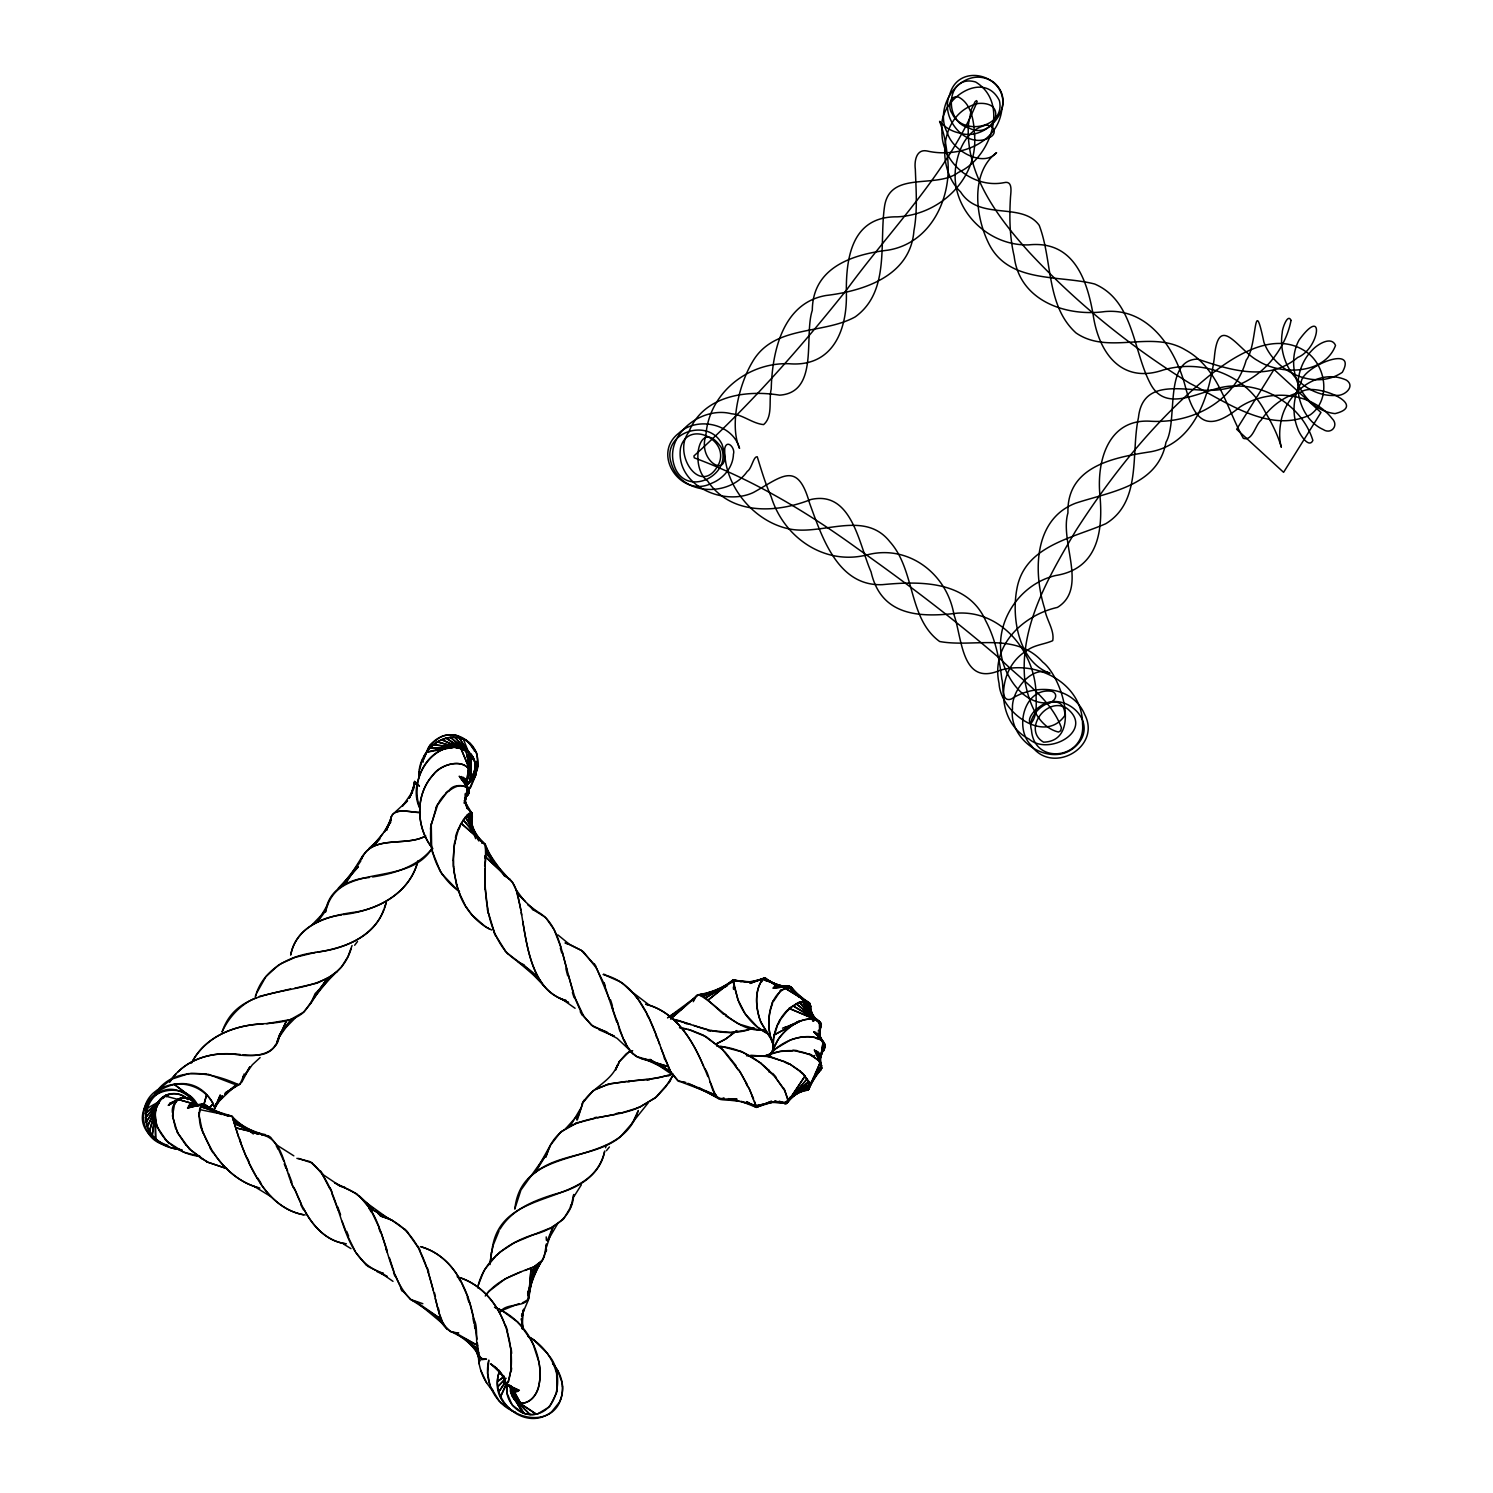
<?xml version="1.0" encoding="UTF-8"?>
<svg xmlns="http://www.w3.org/2000/svg" width="1493" height="1493" viewBox="0 0 1493 1493"><rect width="100%" height="100%" fill="white"/><g stroke="black" fill="none" stroke-linecap="round" stroke-linejoin="round"><path stroke-width="1.5" d="M259.894 1188.036C231.695 1180.982 211.334 1155.862 202.04 1129.324C198.588 1126.916 196.609 1094.444 207.34 1107.47M485.897 850.655L485.132 844.124L481.586 842.668L485.15 844.161L490.264 857.169M470.594 821.617L470.65 812.92L472.105 825.909M477.125 762.326L476.062 774.363L470.575 787.539M820.236 1062.624L820.348 1054.357L821.094 1069.567L819.452 1053.125M798.232 1002.568L789.162 1008.447L819.06 1020.988L821.337 1024.627L819.732 1029.909M562.562 1386.642C562.842 1438.617 485.468 1418.854 498.718 1373.541C490.562 1400.957 523.52 1429.995 548.771 1413.834M453.088 860.472L454.507 843.06L458.78 828.372M485.225 863.887L485.15 885.256M485.076 868.291C484.516 895.613 486.923 925.025 503.104 948.036C513.592 962.817 533.281 967.371 542.295 983.756C548.024 991.931 556.59 998.052 566.258 1000.627C532.852 990.736 527.869 950.444 522.699 921.33M430.768 829.417C428.864 853.138 439.465 878.127 459.545 891.433M471.135 825.872C477.629 793.567 454.917 830.5 455.533 838.264M506.594 1384.981L506.743 1391.812A69.406 43.932 -9.4 0 0 506.929 1392.988C509.02 1406.387 522.718 1417.249 536.323 1414.188A65.468 38.687 79.4 0 0 537.741 1413.871L548.845 1407.208A65.188 40.068 59.2 0 0 550.021 1406.033L556.516 1392.932A64.778 42.924 43.3 0 0 557.038 1391.009M802.767 1090.842L808.217 1089.666L821.523 1065.386L805.903 1090.73L821.617 1068.111L818.127 1051.912L821.635 1068.092L816.522 1073.019L821.15 1069.455A67.409 18.868 18.2 0 0 821.673 1068.13L818.91 1060.814L811.427 1055.42M466.88 784.982L469.81 781.362L471.079 754.432C440.342 728.715 404.024 779.346 420.224 808.963C410.743 785.467 422.78 752.901 449.132 747.564M485.188 864.783L485.673 855.508M511.203 1367.103C513.611 1330.282 494.929 1287.899 457.25 1276.814M485.337 861.834L485.505 858.512M485.636 856.31L485.393 844.702M546.401 1243.912L544.217 1256.938L531.732 1277.877M821.337 1024.646L820.198 1029.218M546.121 1248.95L546.382 1244.882M490.04 1264.59L491.328 1252.291M469.81 781.362L471.34 776.547L465.891 750.102L471.396 775.278L470.612 779.682L467.16 784.721C483.097 773.001 481.362 743.533 460.591 738.307M199.222 1113.573L201.387 1105.193L204.056 1104.111L206.799 1106.444M476.846 770.145L477.032 761.187M528.634 1298.798L531.079 1268.154L528.578 1297.361L533.953 1266.866L541.418 1261.473A67.614 33.033 36.9 0 0 542.463 1260.167L545.841 1251.097M506.799 1383.414L506.929 1392.988L511.987 1404.54A67.708 41.897 -44.7 0 0 512.79 1405.529L522.774 1412.919A66.271 39.471 -75.3 0 0 524.024 1413.367C556.609 1422.25 566.985 1375.184 548.566 1355.233A61.437 50.053 15.3 0 0 547.184 1352.957M419.346 771.47L419.122 777.48C416.454 753.144 443.869 727.035 467.234 741.33A67.708 39.882 -48.8 0 1 469.866 743.327L476.062 751.819A67.502 40.236 -26.3 0 1 477.275 754.879M419.346 786.027L414.606 781.474L413.374 789.461L414.681 781.474L419.421 786.064M453.853 847.333L453.312 866.22L456.41 884.845M819.601 1037.15L820.907 1023.172C806.332 1011.545 786.009 1027.389 777.592 1040.397C761.243 1074.848 775.427 1041.871 780.335 1036.534C788.435 1026.438 801.069 1017.591 814.618 1019.178M172.479 1112.752C170.258 1099.576 188.491 1091.346 194.706 1104.335M490.096 1262.966L492.541 1246.804L499.129 1230.643M390.513 822.662C389.449 805.492 410.407 812.491 420.354 812.491M477.835 765.76L477.163 754.954M556.945 1390.972L556.665 1374.251M469.287 791.607L466.021 797.057M466.637 783.079L468.541 768.204L466.301 784.553L469.884 770.052L466.115 783.993M423.098 762.158L423.266 760.907M508.721 1379.7L510.886 1370.201L511.11 1352.938M390.625 821.094C391.035 805.231 410.594 813.032 420.149 812.472M820.945 1056.839L823.166 1041.666L819.284 1038.979M435.956 808.441L431.272 824.92L431.645 847.408M785.169 1091.607L787.949 1100.584L786.195 1103.532L771.321 1101.834L787.464 1102.599L771.806 1102.469L755.962 1105.828L754.525 1101.405M818.463 1038.904L820.907 1023.172A67.987 18.457 -18.1 0 1 821.187 1024.665M419.533 769.959L422.22 760.012M573.667 1194.512C573.013 1216.851 552.634 1229.952 533.02 1234.804C507.807 1242.717 483.079 1260.521 477.685 1287.88M510.811 1370.761C509.897 1373.821 509.337 1384.851 504.559 1383.376L504.671 1379.495L504.989 1383.974L519.377 1390.468L504.653 1383.563L503.384 1376.359M470.5 819.284L471.825 812.789L470.892 815.122M260.099 1057.585L252.317 1064.789L243.527 1077.069L244.106 1073.952M573.592 1195.109L571.352 1205.038M515.029 1208.229L520.926 1190.052L546.625 1154.164L535.073 1172.584L550.208 1145.523C567.023 1113.983 608.304 1120.067 636.746 1108.403M488.808 1360.086C483.788 1379.681 493.735 1402.02 512.118 1410.792M470.874 819.545L472.143 813.088L466.861 807.34L472.068 813.722L464.248 800.621L467.234 808.627L465.536 801.293M514.824 1209.181C522.009 1139.682 619.278 1171.277 637.978 1111.277M522.382 1302.829L528.503 1299.582L533.953 1266.866C516.261 1273.585 496.609 1279.949 485.244 1296.017M528.242 1295.569L534.046 1266.829L542.463 1260.129M534.046 1266.829L528.223 1295.495C529.548 1308.633 506.239 1301.821 500.435 1311.806M423.471 759.676L428.36 747.526M606.121 1145.28L605.561 1147.762M488.734 1360.814L487.614 1373.299L489.947 1385.299M423.583 759.041L430.171 745.063L439.446 737.561M431.384 824.08L437.673 804.914L446.015 793.548M498.737 1374.306L499.502 1370.742M197.767 1105.66C155.235 1053.61 115.204 1141.772 179.981 1149.573M577.511 1119.47L582.569 1103.682L578.407 1115.532M243.826 1075.632L239.944 1084.217M325.642 912.018C327.751 889.865 349.269 878.817 369.294 877.529M732.167 982.674L733.007 979.875L741.274 981.554M325.941 910.693C337.567 861.069 406.861 888.092 431.664 849.032M156.112 1106.406L155.235 1109.728A67.577 37.605 30.5 0 0 154.6 1112.92M466.133 796.404L464.286 803.327L466.245 795.676L464.883 802.805L466.133 795.004L465.181 802.487L465.125 793.809M787.931 1100.976L786.512 1103.439L782.948 1102.674M203.571 1105.734L206.594 1094.892L203.459 1106.014M604.721 1151.028C591.825 1208.658 503.048 1185.031 492.541 1246.804M820.422 1057.1L824.341 1043.196L823.128 1041.647L820.59 1058.052L824.341 1043.196C816.335 1033.828 801.722 1036.217 791.383 1039.688M539.048 1384.608C538.189 1395.003 526.394 1408.664 515.645 1400.527A65.244 27.378 -60.1 0 1 514.861 1399.967L510.737 1391.98A68.697 33.051 -26.2 0 1 510.419 1391.028M809.915 1009.492L809.71 1003.221L784.534 987.825L809.99 1003.632L812.715 1021.193M279.826 1033.492C277.642 1057.436 251.029 1057.361 233.281 1054.058C209.039 1051.707 183.06 1061.094 169.437 1082.07M560.789 1398.904C565.138 1386.829 561.256 1373 552.765 1363.706M545.897 1156.795L549.163 1147.669M290.668 955.184C296.099 924.652 329.001 915.452 355.427 912.111C382.861 907.613 409.679 890.5 417.499 862.487M279.434 1034.966L277.269 1041.256M386.37 901.735C379.483 933.629 346.88 948.82 317.169 952.049M732.522 981.2L733.063 979.837L737.766 999.34L745.138 1013.766L757.679 1027.296L768.503 1034.07M352.068 945.517L347.925 956.677L341.412 967.109L315.172 993.554L310.936 1003.147L304.031 1011.918L290.407 1019.626L266.706 1023.638M476.062 774.363L468.055 791.29M290.911 954.195C295.745 930.195 319.147 917.56 341.654 914.948M529.698 1286.873L527.626 1293.311L538.842 1263.899L530.5 1282.45M531.079 1282.58L536.584 1265.429L528.186 1295.289M604.553 1151.794C599.981 1175.308 577.716 1188.447 556.161 1193.765M417.965 860.882C409.642 894.624 375.079 910.954 343.241 914.612M545.691 1157.299L550.208 1145.523L560.024 1132.888M546.214 1247.887L553.175 1226.537L547.259 1240.795M478.413 1284.782L483.116 1272.801A61.978 61.288 -72.8 0 1 484.964 1269.218L496.702 1254.904M615.508 1070.313L619.072 1061.859L625.996 1054.021A67.39 38.669 50.4 0 1 628.572 1052.248L631.8 1050.979M384.41 907.8L386.258 902.388M477.125 769.156L474.233 776.211L466.992 785.038M792.466 990.568L791.047 987.004C767.738 989.878 764.528 1026.717 773.299 1044.689M820.59 1057.044L824.994 1044.708L817.865 1033.081L825.088 1047.265L819.321 1034.462L820.665 1038.811M391.409 816.895L386.519 830.388L390.849 819.358L384.447 831.974L390.531 822.251L374.762 845.523M351.135 948.708C332.827 1009.473 242.407 970.45 222.121 1031.962M255.266 996.633L255.863 994.973M255.62 995.831C262.936 969.741 289.082 955.688 314.388 952.609M361.437 858.998C372.13 834.102 405.909 847.203 425.748 835.968M174.644 1103.682L172.516 1115.607L175.614 1128.503M361.175 859.744C371.122 834.12 405.387 847.11 425.244 836.155M615.9 1068.913L617.43 1065.069C611.178 1081.119 593.971 1086.904 584.547 1100.173M772.516 1003.707C767.122 1017.256 767.626 1033.063 774.046 1046.182M693.293 1001.691L695.719 996.671L698.799 994.637C719.943 1006.226 735.881 1031.682 763.632 1030.17M214.544 1109.075L220.292 1094.948L214.096 1109.374L222.028 1095.881L214.712 1106.817M820.273 1056.204L824.994 1044.708A67.913 19.353 -5 0 0 823.987 1043.252M801.181 1090.562L808.217 1089.666A66.588 16.703 39.1 0 0 809.038 1088.621L809.355 1083.004L803.066 1073.691A64.404 22.582 15.7 0 0 802.282 1073.094M777.89 1023.843L773.635 1037.747L773.113 1050.064M256.572 993.274L265.829 976.702L278.874 964.795M383.776 909.424C373.847 938.518 342.121 948.634 314.65 952.553M809.113 1088.677L820.198 1062.475L821.691 1066.319L816.41 1050.792L821.318 1064.714L814.357 1049.784L820.478 1062.923M638.332 1110.512L632.864 1122.045L648.354 1102.692M506.015 1384.198L500.734 1396.31L506.743 1383.712M570.606 1207.221L564.055 1218.288M795.489 1093.417L808.292 1089.61L820.198 1062.475M276.653 1042.637L286.469 1020.745L278.351 1038.437L291.303 1019.327L281.207 1031.906M820.553 1056.13L825.181 1046.332L820.18 1055.383M821.952 1051.819C830.78 1045.1 818.108 1036.31 813.666 1031.719L822.344 1040.901M530.799 1282.543L540.802 1262.145L533.859 1273.94M528.223 1300.272L521.58 1315.818L524.043 1309.081L521.878 1316.397L523.782 1309.473L522.083 1316.882L523.408 1309.79L521.934 1328.714L522.009 1318.226L522.998 1329.162M222.158 1031.738C229.082 1016.64 241.231 1003.744 256.777 997.455M573.947 1196.565L581.337 1184.826M824.024 1049.728L824.994 1044.727L815.514 1032.092M694.096 999.638L696.839 995.476M765.797 978.326A65.337 8.137 -67.3 0 0 765.125 978.064L764.155 977.971C753.834 988.59 755.85 1006.543 759.862 1019.57M773.617 1001.206L779.85 991.781M460.161 825.349L465.704 816.802M670.432 1079.85L672.578 1075.93M787.259 1010.257C776.827 1020.913 771.806 1036.347 773.206 1051.128M761.411 980.752C754.357 993.703 755.794 1009.94 761.281 1023.172C780.858 1053.293 771.862 1041.927 760.366 1020.932M672.783 1075.632L665.747 1086.829L657.181 1096.142A69.257 64.423 59.9 0 1 655.95 1097.262A69.443 64.703 53.1 0 1 654.494 1098.419M327.62 904.758L317.561 921.816L326.015 910.338L312.522 924.354M547.52 1240.944L557.542 1223.905M570.27 1126.021L580.31 1109M191.496 1063.091C205.549 1035.172 237.574 1024.123 267.042 1023.601C279.34 1022.388 292.74 1021.193 302.687 1013.094C314.892 999.601 320.939 981.461 337.418 971.458M192.28 1061.747C205.903 1036.011 235.259 1024.851 262.973 1023.974M424.124 755.999C429.872 745.268 441.2 737.15 453.648 737.281M243.527 1077.069L249.891 1066.786L241.829 1082.052L238.693 1084.739L233.375 1083.899L208.236 1074.232M362.948 855.377L345.107 883.968L360.802 861.013L341.505 885.946L358.339 866.78M779.365 1020.932L789.144 1008.466L800.024 1001.915M438.009 804.279C441.424 794.705 462.233 776.509 469.306 791.141M500.024 1229.131C511.819 1209.33 534.382 1200.353 555.415 1194.008M157.418 1103.383L159.135 1100.714A67.764 34.918 50.2 0 1 161.001 1098.531C168.336 1091.29 180.97 1092.409 187.894 1099.632C176.342 1086.475 153.163 1096.72 154.824 1114.114C155.384 1136.845 177.256 1153.641 198.532 1156.198M507.937 1381.492L505.082 1384.011M275.794 1044.279C269.748 1056.577 254.594 1055.962 243.042 1054.73M583.483 1101.965L592.796 1091.159M505.194 1382.089L499.054 1391.439L505.325 1382.518M310.936 1003.147L326.93 978.979L313.231 998.593L331.502 976.235L317.113 983.14L294.774 988.235M787.688 1102.151L805.1 1075.893L786.96 1103.178L807.246 1078.767L785.822 1103.588L808.777 1081.492L784.329 1103.346L809.654 1084.03L789.741 1097.504M159.434 1102.319L146.034 1122.325L160.367 1099.259L147.452 1126.748C153.07 1140.465 167.571 1148.938 182.034 1149.741M382.656 833.878L371.813 846.699L379.819 838.786L369.219 848.173M619.072 1061.859L628.516 1052.453M632.08 1123.352L620.397 1136.845M155.235 1093.324C175.036 1064.434 212.267 1072.646 238.693 1084.739A62.277 15.807 65.6 0 0 239.869 1084.067M668.453 1083.022L655.931 1097.224L640.03 1107.041M429.051 746.519C434.556 738.886 443.925 733.847 453.461 734.892A67.036 40.143 -80.1 0 1 456.783 735.526L466.637 740.453A66.737 40.796 -59.5 0 1 469.119 743.029L473.692 749.374M214.843 1106.854L222.942 1096.067L215.832 1104.241M354.643 945.274L357.518 941.504M208.74 1109.056L213.051 1103.588C183.508 1049.56 102.065 1119.414 166.6 1145.094M606.401 1150.711L609.405 1146.979M171.62 1079.028L175.819 1074.12M812.92 1078.599L821.617 1068.111M469.884 778.954C475.241 773.262 476.939 764.192 473.02 757.268C463.427 740.677 440.528 748.907 426.457 752.229L454.786 747.116L429.685 748.198L452.192 747.694M470.052 778.749C476.174 772.254 477.069 761.318 471.079 754.432L470.855 778.991L468.727 752.061L471.34 776.547C469.978 756.634 441.331 762.55 433.175 774.83C414.681 794.929 415.912 828.074 432.821 848.752M163.073 1096.87L145.344 1117.79L158.687 1103.234M208.609 1108.832L213.051 1103.588C215.272 1110.083 214.413 1106.5 212.622 1102.73C209.841 1097.598 205.549 1093.417 200.697 1090.245C189.294 1082.873 174.065 1081.884 161.897 1087.949C134.762 1098.139 138.252 1142.182 167.963 1145.355M812.677 1079.327L821.15 1069.455M432.503 848.024C418.096 866.313 394.768 873.592 372.615 876.951M199.577 1109.579L231.919 1116.111C229.082 1116.484 233.636 1115.42 233.095 1119.115C236.435 1130.742 240.149 1142.276 244.796 1153.436C255.658 1179.787 273.088 1209.031 303.452 1214.742M565.698 1128.615L578.724 1114.151M163.129 1098.381L166.096 1095.134L145.381 1113.405L147.415 1126.655L158.127 1102.189L149.561 1131.003L156.41 1105.585L152.305 1134.979L155.309 1109.411L155.645 1138.618L154.824 1113.535M216.037 1104.204L236.137 1084.739L224.808 1094.313L237.686 1084.87L225.256 1092.913L239.029 1084.646M338.276 888.26L358.32 866.705M505.791 1378.095L498.065 1386.418L505.81 1378.562M769.903 1054.357C781.38 1041.61 799.931 1033.38 817.026 1038.083M175.95 1101.629C180.97 1094.294 191.888 1097.784 195.079 1104.951M769.343 1054.86L774.755 1049.523M157.941 1089.927L171.452 1079.234L189.219 1073.467M528.205 1179.19C551.719 1152.353 592.236 1158.493 619.371 1137.685A69.742 60.149 34.3 0 0 620.435 1136.882M281.375 1032.074L295.745 1017.498M471.191 814.861L471.657 812.752L467.066 815.383M762.419 979.371L765.163 978.008L774.419 984.466M489.779 1290.68L505.194 1278.866L520.945 1271.905M178.115 1071.825C194.277 1055.644 218.482 1051.819 240.354 1054.525M697.138 995.271L670.544 1019.01L695.085 997.641L667.539 1017.927M736.814 1030.562L725.281 1039.277L715.707 1044.186M808.292 1089.61L809.449 1083.302M736.142 1031.084L726.475 1038.512L716.024 1044.111M781.231 990.382L787.558 986.518L809.99 1003.632L810.4 1012.945M395.309 811.968L407.552 800.771L402.513 806.033L412.535 791.775L409.007 798.214L412.665 790.805L414.625 781.586M732.988 979.893L708.149 1000.049L732.708 980.565L705.704 997.884L732.335 981.927L703.576 996.26L725.766 986.761M159.21 1102.301L145.381 1113.405C146.855 1085.915 188.417 1082.052 198.084 1106.294M166.115 1096.758L169.567 1093.977M464.622 798.046C479.048 787.651 454.861 779.869 448.721 791.141M723.993 1097.896C715.632 1103.532 713.075 1086.475 710.071 1082.089M503.272 1377.106L497.785 1381.324L503.178 1377.404M499.483 1252.459L514.376 1242.717L534.905 1234.095M775.875 1048.59L790.114 1040.192M654.494 1098.4L638.593 1107.657L620.006 1113.367M561.667 1131.489L575.887 1123.52M669.387 1016.938L682.264 1008.727M723.303 1098.512C710.519 1100.173 711.097 1075.109 704.341 1068.074M668.453 1017.162L683.738 1007.644M795.862 1022.948L799.613 1020.671M178.563 1099.147L168.224 1105.38L181.605 1097.766L169.418 1103.588L183.602 1097.467M668.397 1017.33L677.822 1011.806M788.379 1098.941L809.841 1086.288L796.161 1093.044M668.715 1016.882L676.777 1012.235M146.183 1108.907L159.676 1101.237M551.999 1227.153L562.581 1219.837A69.387 46.376 35.3 0 0 564.111 1218.344M788.155 1026.419L798.251 1021.548M280.161 963.993L295.241 957.312L315.508 952.385M503.029 1310.052L519.023 1303.613M795.023 1023.713L774.176 1034.892L799.315 1021.604M595.931 1089.069L609.125 1083.974L629.691 1081.156M793.529 1024.142L784.385 1027.651M533.953 1266.866L524.939 1270.468M763.856 1056.428C781.026 1048.497 803.906 1047.582 818.724 1060.627M794.948 1094.481L809.374 1088.173L796.105 1092.596M549.76 1228.235L535.838 1233.759M440.472 737.057C453.368 730.637 469.66 738.195 474.569 751.315M628.665 1052.36L632.659 1050.68M764.995 1055.831L780.018 1051.445L792.466 1050.773M763.931 978.083L749.971 983.42L765.163 978.008L749.99 982.45L763.446 979.128L749.934 981.759L733.418 980.808L734.276 986.313M259.315 996.41L290.65 988.926M693.592 1025.411C712.777 1032.521 734.575 1035.918 754.077 1027.819M727.483 985.735L701.542 995.122L716.341 991.072M672.858 1073.952L657.629 1078.039L631.296 1081.007M577.94 1122.755L595.352 1118.164M782.519 1028.173L786.27 1026.997M524.472 1402.916C539.421 1398.717 541.474 1378.356 539.458 1365.106A64.218 39.21 55.1 0 0 538.861 1362.381M607.782 1084.31L594.195 1090.17A67.446 46.115 39.8 0 0 592.852 1091.215M668.136 1075.539L649.212 1079.346M202.469 1104.316L187.502 1108.03L203.515 1104.055L188.23 1106.313L204.597 1104.26L189.163 1104.988L205.642 1104.969M719.943 989.747L699.769 994.637L710.687 993.181M747.75 1029.965L730.525 1032.54L710.948 1030.487M616.404 1114.151L597.592 1117.716M609.536 1083.881L626.5 1081.417M261.686 1134.755C285.182 1139.346 284.286 1174.095 295.502 1191.097C304.628 1213.921 319.129 1240.366 346.189 1243.818M261.536 1134.792L268.684 1135.874M698.183 994.767L709.66 993.256M746.556 1055.775L766.637 1056.111L785.635 1061.915M787.931 986.444L772.907 988.123L789.368 986.369L774.027 986.63L790.581 986.705L775.091 985.529L791.514 987.452L776.061 984.82L792.148 988.515L798.774 997.025M647.29 1079.57L628.46 1081.249M190.656 1073.299L206.93 1073.971M685.903 1082.444L679.296 1081.511A65.953 25.736 -78.5 0 1 678.419 1081.137L670.32 1071.134L660.988 1048.161M720.671 1099.595L737.094 1099.184L721.847 1099.389L739.222 1101.255L728.584 1098.605M626.836 1046.145C631.39 1054.73 640.74 1060.721 650.575 1059.526M458.706 1332.857C440.752 1333.865 439.129 1311.209 435.34 1298.555M296.883 1158.363L309.126 1161.349A66.159 39.546 -76.9 0 1 312.056 1162.842M760.105 1029.909L763.8 1030.114M716.845 1046.22C737.99 1047.004 757.511 1058.145 771.769 1073.318M684.652 1082.556L677.785 1080.615L671.645 1073.504M457.474 1332.876L451.838 1332.055M298.581 1158.419L311.514 1162.786L320.379 1171.632M733.418 980.808L749.654 982.189L733.25 980.061M458.948 747.545L433.362 744.727L451.465 747.116M802.711 999.843L788.603 986.35L790.152 986.537L792.148 988.515L776.864 984.503L786.606 987.937M647.066 1059.582L636.373 1056.447M455.981 747.713L462.774 748.628L437.393 741.872L466.208 750.27L441.667 739.67L469.157 752.435L446.108 738.195L466.115 751.427M679.483 1027.744L690.475 1029.983L703.24 1035.097L721.81 1048.721L740.323 1072.198L749.729 1089.797L756.41 1107.339L755.85 1105.38M200.193 1156.459L183.826 1152.185L168.765 1142.593M757.362 1029.591L738.998 1024.049L725.393 1015.707M796.515 1051.128L808.497 1054.114M807.116 1001.486L800.061 1001.896L808.161 1001.915L810.643 1006.151L787.558 986.518M770.071 1056.745L751.483 1055.308A68.715 65.804 -53.3 0 0 749.99 1055.532M607.072 1032.036L593.915 1027.016M672.317 1019.178L676.086 1019.868M305.151 1215.003C286.115 1212.279 270.476 1198.86 260.305 1183.147M422.836 1303.706L410.874 1299.545L402.606 1290.81M732.951 979.949L741.125 981.498M683.066 1028.248L686.332 1028.901M345.629 1243.725C326.351 1241.168 312.112 1225.585 303.844 1208.994M673.418 1019.346L708.578 1029.946M605.206 1031.7L591.452 1025.168L582.774 1014.96M774.998 1101.125L786.195 1103.532M381.592 1272.913L382.843 1273.212M265.493 1134.661L235.67 1127.794L260.51 1134.027M774.68 1101.143L785.094 1103.551L779.234 1101.143M341.318 1186.58C390.531 1202.425 378.961 1267.856 410.612 1299.377M728.845 1098.68L755.925 1105.511L756.41 1107.433L755.962 1105.828L771.881 1102.319L756.316 1107.209L771.545 1101.218L756.41 1107.339L741.013 1101.311L755.925 1105.511M383.496 1273.342C335.309 1258.282 346.581 1192.291 311.962 1163.103M380.304 1216.03L388.479 1218.643A68.361 58.302 -52.6 0 1 391.894 1220.304C423.937 1237.94 429.592 1277.915 438.27 1310.033M164.641 1095.862L179.496 1099.837M603.153 974.556C640.329 983.588 652.478 1024.534 663.918 1056.186M771.452 1057.044L788.565 1063.352M192.802 1103.607L178.152 1099.445L194.09 1104.018M677.635 1020.242L690.96 1024.515M687.974 1029.293L706.245 1036.758L723.75 1050.643M642.009 1058.854L668.117 1066.562L645.928 1059.507L670.264 1071.022L660.223 1065.293M231.359 1115.999L200.473 1106.63L228.56 1116.241M381.499 1216.272L391.931 1220.229L404.734 1229.448M419.066 1303.053L412.329 1300.44L441.126 1319.103L417.293 1302.568L443.402 1324.198L439.073 1312.888M707.85 1076.602C696.13 1046.761 679.483 1012.889 645.648 1004.192C675.284 1011.489 692.565 1039.893 703.558 1066.226M380.36 1272.615L367.409 1266.157M420.466 1246.636C452.696 1255.37 468.41 1289.261 473.878 1319.551C480.391 1328.229 470.836 1361.075 486.475 1359.115L481.604 1359.675L479.104 1355.177M565.436 942.718L581.393 950.425A68.977 55.073 -66.9 0 1 583.539 951.955L596.752 968.509L609.704 999.843M605.15 975.097L620.416 981.871M421.325 1246.898C436.702 1251.321 449.617 1262.294 457.847 1275.88M783.657 1103.066L785.094 1103.551M256.889 1187.29C238.675 1181.915 223.931 1168.366 213.592 1152.801M459.769 1277.635C481.884 1284.82 497.897 1304.341 505.287 1325.84M740.808 1051.52L721.977 1046.63A70.171 69.723 13.7 0 0 720.149 1046.518M786.046 987.675L762.587 979.165L777.965 985.044L763.539 978.307L778.189 985.865L764.397 977.915L776.435 985.903M532.404 909.461C556.721 918.139 560.603 947.532 566.761 969.069M682.469 1082.481L715.987 1095.209L687.9 1083.302M260.734 1133.803L234.42 1123.613L250.096 1130.78M568.087 943.539L581.393 950.425L594.027 964.105M228.616 1116.129L201.387 1105.193L221.897 1114.524M514.077 1411.669L515.384 1412.191M494.5 1307.271C524.118 1318.3 543.564 1351.296 539.44 1382.537A63.378 33.219 63 0 1 538.936 1384.496M599.029 1029.778L614.276 1036.161L604.628 1031.57L617.094 1038.326L629.132 1049.56M789.237 1008.372L818.948 1020.895L792.69 1005.647L820.422 1022.369L796.012 1003.632L808.627 1013.859M495.545 1307.681L499.39 1309.286M536.976 911.383L527.626 904.347L533.524 909.872L545.225 917.206M254.015 1132.571L257.934 1134.363M206.948 1161.927L227.197 1168.739L206.948 1161.927L189.443 1149.013L177.424 1132.515L172.553 1116.167M690.083 1084.422L717.331 1097.243L705.032 1090.636M558.457 997.697L568.59 1002.531L562.525 999.433L575.085 1008.279M376.74 1271.439L387.266 1276.552L380.454 1272.633L392.995 1281.349M512.79 1411.109L500.323 1402.244M520.273 906.848L516.279 890.313L512.379 882.176L485.598 856.982L507.471 877.268L485.804 852.839L504.503 875.7C517.324 881.598 518.108 898.039 520.833 910.002M503.999 875.495L510.083 879.396M488.248 928.31L491.757 930.046M769.716 1034.649C755.757 1028.36 744.746 1016.36 738.923 1002.288M703.166 995.999L697.716 994.935A63.732 15.042 77.7 0 0 697.156 995.383A63.695 14.949 78.6 0 0 696.858 995.551M222.326 1114.245L202.861 1104.167L214.059 1111.277M452.398 1332.241L477.629 1345.436L455.346 1332.764L478.133 1349.504L467.533 1340.415M293.841 1155.843L276.242 1144.72L270.513 1137.218M372.839 1208.49L359.533 1196.154L369.35 1207.949L391.931 1220.229M369.35 1207.949L388.479 1218.643L364.665 1201.548L372.914 1208.863M698.78 1087.557L719.066 1098.997M258.009 1134.195L233.468 1120.329L244.217 1127.868M656.211 1062.997L650.183 1059.563L672.503 1074.848L661.231 1064.789M527.831 1336.328L531.377 1338.363A62.631 58.339 -16.8 0 1 533.766 1339.818M489.741 929.094C475.819 921.965 465.443 909.106 459.695 894.699M343.315 1243.912L350.986 1248.633M502.189 1310.705L517.81 1322.182M520.777 963.433L507.676 953.486M254.314 1186.468L271.241 1196.789M510.382 1388.117C510.083 1395.432 515.384 1403.607 523.427 1403.047A63.098 25.941 -86.7 0 0 524.472 1402.841M530.09 1337.56C542.668 1345.212 552.335 1357.622 556.124 1371.918A63.602 46.339 29.7 0 1 556.777 1374.269M515.645 1400.527L536.323 1414.188L514.917 1399.893L530.09 1414.599L512.304 1396.366L524.024 1413.386L510.737 1391.98L522.774 1412.919L515.01 1398.96M321.984 1173.927L340.647 1186.431L334.675 1182.773L356.752 1193.84M568.478 943.557L557.878 934.898M204.448 1104.223L217.661 1113.125M202.451 1159.352L189.443 1149.013M490.506 1363.874L497.262 1368.745L491.216 1364.173L503.029 1375.706L498.102 1369.902L502.954 1376.341L498.606 1370.07L502.973 1376.845M188.211 1094.873L174.121 1084.273L191.739 1097.672M592.926 1026.326L583.968 1016.789L574.506 996.671M633.013 992.677L649.66 1005.368M457.325 889.94L442.712 874.73M232.721 1117.902L253.343 1133.971M622.637 983.364L635.365 995.42M533.673 1339.93L547.035 1353.031M800.509 1071.321L789.648 1063.93L802.45 1073.094M704.061 996.596L723.564 1014.27M812.229 1016.789L821.243 1024.105L799.184 1002.195L810.27 1014.12M517.847 961.735L539.887 980.136C526.992 958.077 524.883 931.968 520.366 907.352M471.583 755.047L450.587 737.393L466.88 752.099M760.982 1063.445L774.96 1076.826L783.023 1087.762M484.534 843.433L461.188 823.371L483.396 842.873L463.315 819.9L480.41 840.932M377.86 1213.268L381.163 1216.179L377.841 1213.1M788.603 986.35L810.643 1006.151M366.42 1265.355L356.118 1252.926M433.922 1314.736L443.402 1324.198M464.846 1339.053L478.656 1352.994L477.349 1343.065M533.524 909.872L517.213 893.262L525.368 901.567M510.998 1386.81L515.85 1391.812L504.335 1381.585L517.007 1391.756L504.391 1382.742L518.22 1391.308L504.653 1383.563L503.738 1375.837L504.429 1382.91M435.154 1316.378L450.438 1331.513A68.174 28.628 -56.9 0 0 451.744 1332.204M802.954 999.433L790.805 986.836L797.953 995.999M523.688 964.87L543.583 985.455M239.701 1124.341L232.124 1116.428L234.065 1122.419M479.178 1363.911L478.469 1352.415C477.723 1366.543 483.153 1380.988 493.269 1390.916M490.376 1387.893L493.287 1390.953M471.564 914.612L485.02 926.369A65.935 62.258 -36.8 0 0 488.192 928.403M632.733 1053.647L625.828 1044.428L619.203 1029.256M803.066 1073.691L808.683 1081.305M508.926 1385L514.786 1391.476L510.755 1386.325M725.001 1051.949L735.956 1065.535M473.393 757.977L455.029 737.337L466.208 750.96M499.334 1401.199L490.432 1386.68M444.391 1325.859L435.527 1315.744L447.172 1329.274M546.083 918.064L554.09 929.635L560.771 946.879M520.012 1324.44L531.601 1340.882M165.611 1139.458L158.015 1128.204M407.44 1232.266L417.517 1246.543M470.407 756.074L474.587 761.187L459.321 737.971L467.234 751.259M552.559 1363.464L555.415 1366.953M470.5 1342.767L478.656 1352.994M186.028 1145.299L177.424 1132.515M775.837 1077.871L784.777 1090.804L787.8 1098.829M821.355 1026.064L802.133 1001.374L814.114 1018.581M468.317 788.173L459.228 776.211L468.989 789.424L461.206 776.509L469.287 790.823L462.923 777.106L469.175 792.354L464.398 778.002L468.671 793.791L465.443 779.029L467.757 795.284L466.208 780.279L466.264 784.385M505.343 950.873L495.863 935.719M516.093 889.772L523.073 899.253M468.858 1341.46L479.253 1355.719M510.531 1386.157L513.853 1390.767L510.513 1385.616M637.082 997.623L647.197 1014.195M504.503 875.7L485.916 848.976L493.772 862.693M480.671 840.858L465.424 817.138L473.188 830.929M486.569 1382.723L480.746 1370.257M510.419 1385.485L513.443 1390.263M765.256 978.064L766.114 980.92M430.768 845.99C415.763 825.218 415.521 793.865 433.343 774.662C441.592 764.005 464.491 756.839 471.023 772.739L460.702 747.937L470.108 770.425M738.886 1069.921L746.836 1083.825M815.047 1018.487L804.783 1001.15L814.226 1019.868M322.749 1175.122L329.822 1188.708M257.281 1178.425L248.696 1162.3M465.909 906.923L458.108 890.425L453.76 870.942M595.576 966.512L603.732 983.122M476.51 836.826L478.73 840.764M513.088 1389.703L520.385 1402.823L512.79 1389.05L518.164 1402.095L512.379 1387.538L516.149 1400.919L513.368 1390.114M512.79 1394.966L510.401 1387.669M210.569 1147.986L203.515 1133.504M355.315 1251.619L348.28 1237.268M371.496 1211.458L379.203 1227.638M494.202 862.469L485.804 846.494L490.003 857.001M401.169 1288.459L395.048 1274.817M439.744 869.971L432.877 852.97M670.88 1072.161L664.721 1058.294M460.609 1280.621L467.888 1297.193M557.673 1370.443L562.133 1382.723M477.76 1355.588L480.279 1360.814M277.997 1147.986L283.745 1161.05M580.59 1011.134L575.402 999.172L568.142 974.518M419.496 1250.276L426.811 1267.949M301.343 1204.105L293.99 1187.402M748.814 1087.818L753.554 1098.792M648.485 1016.808L656.416 1035.657M478.88 840.615L467.365 815.103L471.9 827.962M623.943 1040.77L612.317 1008.092M815.01 1019.98L807.022 1001.467L813.722 1021.324M532.945 1343.607L539.01 1362.418M246.364 1157.112L240.242 1141.622M478.451 1356.95L475.166 1347.712M463.371 739.278L469.194 753.704M414.998 782.612L409.773 797.598L415.147 782.948L415.707 784.422M331.875 1193.504L338.146 1210.132M738.456 1001.112L734.351 986.724M415.129 782.892L415.595 784.124M291.9 1182.139L288.56 1173.479M346.264 1232.322L342.102 1221.162M285.592 1165.734L287.626 1171.035M494.239 932.024L488.584 913.324M657.387 1038.251L659.663 1044.465M604.87 986.033L616.684 1021.884M380.827 1231.8L386.967 1249.977M474.158 834.4L475.67 838.693M393.816 1271.345L389.468 1257.927M238.637 1137.031L234.345 1123.352M428.155 1272.017L433.287 1290.325M765.685 978.587L766.04 979.725M572.883 991.669L562.264 951.918M813.741 1019.495L808.795 1002.307L810.923 1013.747M469.642 1302.512L473.878 1319.551M201.91 1128.876L199.371 1116.951M475.465 836.696L469.194 813.648L471.433 827.309M156.541 1124.546L154.861 1113.013M507.004 1331.14L510.587 1347.992M522.699 1326.195L521.356 1318.636L522.811 1329.274M521.244 912.466L521.654 914.966M474.811 1324.571L476.902 1339.202M487.707 908.976L485.374 889.548M512.976 1388.285L514.339 1399.296M546.214 1236.895L546.363 1240.272M769.175 1072.235L769.1 1070.201M819.302 1021.175L819.732 1035.433M792.391 989.448L792.428 991.464M466.376 792.596L466.432 796.702M792.876 1050.158A66.606 38.911 -29.3 0 1 796.926 1050.587M809.15 1053.815A66.588 27.62 -11.8 0 1 812.024 1055.159M819.433 1060.795A67.129 21.145 3.2 0 1 820.59 1062.475M816.13 1072.683A67.521 21.163 34.8 0 1 815.495 1072.832M772.086 1003.053A68.79 35.384 75.8 0 1 773.243 1000.59M779.85 990.979A67.278 21.593 -81 0 1 781.25 989.672M787.725 986.182A66.7 14.855 -62.1 0 1 788.715 986.126M791.999 988.665A66.494 14.295 -46.9 0 1 792.167 989.654M750.232 1028.789A65.095 54.345 5.8 0 1 747.582 1029.591M710.444 1031.234A71.869 42.55 -0.8 0 1 708.037 1030.655M686.873 1023.843A68.155 4.05 16.8 0 1 684.764 1023.097M676.609 1020.428A65.692 18.868 35.3 0 1 678.158 1020.82M632.733 1121.934A68.118 53.729 82.1 0 1 631.95 1123.221M531.377 1340.957A64.068 48.243 46 0 1 532.74 1343.663M517.679 1322.331A64.703 59.291 36.6 0 1 519.844 1324.571M499.39 1309.268A66.83 66.83 0 0 1 502.208 1310.686M412.329 1300.459A68.491 39.714 -62 0 1 410.444 1299.339M402.401 1291.408A67.614 32.044 -87.4 0 1 400.926 1289.075M394.861 1276.067A67.372 16.348 78.3 0 1 393.573 1272.521M385.903 1248.577A67.39 2.594 72.3 0 1 386.967 1251.955M378.793 1228.142A67.39 21.537 72.2 0 1 380.36 1232.229M369.088 1208.472A67.316 37.866 79.1 0 1 371.178 1211.943M356.64 1194.083A67.409 48.84 -82.5 0 1 359.402 1196.434M341.449 1186.3A68.193 50.482 -50.6 0 1 344.864 1187.308M213.088 1152.876A62.967 31.484 45.8 0 1 210.046 1147.986M203.085 1133.28A64.796 24.989 50.9 0 1 201.48 1128.633M198.886 1116.372A65.076 18.7 59 0 1 198.83 1113.05M671.607 1073.952A66.457 20.249 85.5 0 1 670.824 1072.627M664.87 1059.619A66.774 8.435 74.3 0 1 664.049 1057.473M655.819 1035.19A66.868 8.454 67.6 0 1 656.752 1037.672M646.861 1014.475A67.054 28.61 66 0 1 648.13 1017.05M635.141 995.738A67.764 48.317 73.5 0 1 636.858 997.94M620.379 981.946A69.163 60.765 -73.4 0 1 622.6 983.458M603.564 974.201A70.918 56.398 -21.1 0 1 605.374 974.705M523.782 964.702A67.521 57.126 -37 0 1 520.87 963.284M507.545 953.635A66.401 55.297 -78.7 0 1 505.194 951.041M495.583 935.98A66.084 44.902 82.8 0 1 493.94 932.267M488.211 913.417A65.953 31.633 78.9 0 1 487.334 909.032M484.964 889.175A65.319 18.588 81 0 1 484.74 884.808M484.684 866.052A63.9 6.625 87.1 0 1 484.833 862.487M484.964 855.564A62.183 3.677 -81.8 0 1 484.796 858.027M241.119 1142.985A64.722 6.718 66.1 0 1 239.515 1138.468M249.35 1162.487A64.852 17.169 61 0 1 247.036 1157.411M260.771 1182.736A64.871 32.155 59 0 1 257.804 1178.089M404.902 1229.168A67.577 53.916 89.1 0 1 407.645 1231.968M417.872 1246.151A67.372 40.796 73.7 0 1 419.869 1249.921M427.334 1267.781A67.372 23.515 70.8 0 1 428.696 1271.943M434.444 1292.621A67.278 5.225 74.2 0 1 435.433 1296.67M439.185 1311.265A67.129 11.571 83.1 0 1 438.401 1308.447M444.559 1325.299A67.241 24.168 -81 0 1 443.626 1323.582M477.909 1355.495A66.177 57.145 -61.4 0 1 476.398 1351.445M487.166 1293.33A64.031 59.739 77.7 0 1 489.667 1290.549M546.531 1249.548A66.028 25.997 63.6 0 1 546.214 1251.582M549.312 1147.8A67.073 49.586 66.6 0 1 550.357 1145.654M559.968 1132.832A67.614 52.89 35.1 0 1 561.592 1131.433M575.551 1123.221A68.846 42.756 5.8 0 1 577.604 1122.437M594.531 1117.678A70.507 15.751 -8 0 1 596.845 1117.212M619.819 1112.976A71.533 26.146 -10.9 0 1 618.382 1113.293M618.289 1113.087A71.664 22.806 -11.1 0 1 616.198 1113.535M639.862 1106.817A71.067 56.771 0.8 0 1 638.444 1107.414A71.272 55.036 -1.3 0 1 636.541 1108.086M670.618 1080.018A67.316 52.031 -76.9 0 1 669.629 1081.641M669.629 1081.623A67.39 53.468 -78.4 0 1 668.621 1083.19M702.942 995.476A61.997 12.579 63.2 0 1 703.819 996.018M726.438 1015.389A69.928 33.481 18.9 0 1 724.628 1014.008M760.105 1030.17A69.835 62.109 59.7 0 1 757.343 1029.853M795.582 1023.545A66.513 31.708 4.2 0 1 794.089 1024.31M810.811 1006.058A67.316 17.729 -26 0 1 810.811 1007.196M806.873 1001.728A67.446 17.337 -42 0 1 808.012 1002.064M797.971 1003.259A67.726 22.302 -60.2 0 1 799.8 1002.494M787.39 1011.004A68.659 33.313 -81.8 0 1 789.33 1009.081M778.32 1024.254A70.358 48.448 70 0 1 779.738 1021.343M803.047 1091.29A66.793 19.801 55.5 0 1 801.778 1091.178M808.18 1081.119A66.159 18.308 26.2 0 1 809.057 1083.153M799.8 1071.321A64.871 23.16 15.1 0 1 802.394 1073.672M784.982 1062.307A63.397 31.857 3.5 0 1 788.976 1064.248M788.397 1063.445A62.893 30.924 4.2 0 1 789.461 1064.005M769.959 1056.951A62.799 44.939 -10.4 0 1 771.34 1057.249M752.08 1096.011A64.684 3.173 64.1 0 1 753.2 1098.867M745.754 1082.798A64.834 10.656 55.7 0 1 747.713 1086.717M735.153 1065.535A64.871 24.205 47.8 0 1 738.046 1069.809M582.494 1015.595A67.54 36.579 -89.8 0 1 580.254 1011.769M574.096 997.623A67.54 21.816 79.3 0 1 572.398 992.49M567.695 975.843A67.465 3.359 75.8 0 1 565.922 968.845M560.323 948.074A67.353 16.236 78.4 0 1 561.723 952.907M442.525 874.861A62.015 58.264 52.6 0 1 439.539 870.083M432.634 853.007A64.143 54.513 58.6 0 1 431.421 847.427M430.469 829.324A65.244 48.821 67.5 0 1 431.122 823.949M435.676 808.105A65.636 41.244 79.7 0 1 437.766 803.943M445.903 792.895A65.972 32.491 -83.9 0 1 448.647 790.562M476.622 770.164A65.039 46.582 -22.3 0 1 475.782 774.363M470.351 787.446A64.124 51.266 0.7 0 1 467.813 791.178M243.228 1075.968A63.9 12.765 80.7 0 1 242.65 1078.543M154.992 1093.212A66.756 50.146 7.9 0 1 157.679 1089.778M174.905 1104.036A66.644 26.445 59.5 0 1 176.137 1101.871M172.983 1116.409A66.494 31.036 43.7 0 1 172.833 1112.976M177.854 1132.552A65.935 37.045 31.5 0 1 176.006 1128.559M189.798 1148.845A64.554 43.876 21 0 1 186.382 1145.187M207.172 1161.61A63.378 52.628 9.1 0 1 202.693 1159.072M320.547 1170.96A66.532 32.417 84.4 0 1 322.992 1174.431M330.084 1187.663A67.017 19.297 74.3 0 1 332.192 1192.571M337.773 1206.979A67.241 2.146 70.5 0 1 340.591 1214.873M348.653 1236.185A67.353 17.095 72.4 0 1 346.731 1231.408M505.847 1325.784A66.14 39.303 62 0 1 507.583 1331.159M511.147 1348.403A65.916 26.967 68.4 0 1 511.651 1353.386M511.614 1367.999A65.001 17.151 77 0 1 511.166 1371.619M508.814 1380.894A63.415 10.04 88.6 0 1 507.993 1382.406M491.664 1252.384A64.834 54.028 87.6 0 1 492.858 1246.935M617.747 1065.535A67.372 34.936 71.8 0 1 619.334 1062.288M761.299 982.319A65.505 10.003 -82.5 0 1 762.307 980.602M824.285 1049.803A67.95 20.305 11.8 0 1 823.222 1051.259M816.242 1038.419A67.801 23.197 -22 0 1 818.724 1039.277M783.638 1088.117A64.087 15.9 40.2 0 1 785.318 1091.159M784.926 1090.916A63.602 14.893 41.5 0 1 785.337 1091.7M788.173 1099.221A65.001 12.075 48.4 0 1 788.211 1100.864M788.043 1100.696A64.292 11.552 50 0 1 788.005 1101.05M786.083 1103.327A64.964 11.067 60.2 0 1 784.833 1103.084M815.141 1018.73A67.987 21.089 -35.6 0 1 817.082 1019.42M819.19 1029.871A67.931 20.753 -1.4 0 1 818.183 1030.972M733.362 987.041A62.575 1.624 88.4 0 1 733.53 989.336M732.652 979.8A63.397 1.25 -80.5 0 1 732.69 980.21M669.984 1075.296A71.515 60.243 -4.4 0 1 668.248 1075.837M649.194 1079.924A71.72 27.826 -8.7 0 1 647.234 1080.167M627.788 1081.865A70.152 10.283 -1.8 0 1 629.654 1081.716M608.099 1084.609A68.454 36.131 13.9 0 1 609.872 1084.198M582.289 1103.364A67.577 44.323 64.5 0 1 584.323 1099.893M582.438 1103.514A67.148 43.465 66.3 0 1 583.352 1101.815M576.802 1119.694A67.558 33.518 81.5 0 1 577.474 1116.521M571.054 1204.739A67.726 39.527 67.3 0 1 570.326 1206.923M552.989 1227.582A71.739 34.152 0.6 0 1 550.749 1228.702M496.889 1255.109A65.113 61.754 -39.6 0 1 499.651 1252.683M548.808 1413.89A67.11 43.932 53.1 0 0 551.775 1411.669L559.278 1402.356A66.756 44.062 31.8 0 0 560.677 1398.866M561.965 1382.723A66.028 45.443 11.5 0 1 562.432 1386.642M555.209 1367.047A65.076 47.907 -10.3 0 1 557.524 1370.499M478.861 1356.932A65.86 9.014 -83.9 0 1 478.32 1355.103M474.475 1325.187A66.439 1.25 82.2 0 1 474.867 1328.378M473.057 1318.73A66.961 15.154 73.1 0 1 473.99 1323.6M467.272 1297.305A67.166 31.148 68.1 0 1 468.989 1302.531M457.437 1276.254A67.297 47.197 68.9 0 1 460.143 1280.957M303.378 1209.685A66.439 27.079 68.1 0 1 300.802 1204.683M293.169 1187.159A66.327 9.145 67.2 0 1 290.93 1181.504M284.23 1163.849A66.047 5.711 71.3 0 1 285.947 1168.273M276.242 1145.766A65.076 16.367 79.4 0 1 277.959 1149.069M268.647 1136.21A63.714 22.563 -87.6 0 1 270.438 1137.685M168.448 1142.78A66.7 47.944 -4.4 0 1 165.312 1139.607M157.661 1128.223A67.297 42.14 13.2 0 1 156.261 1124.546M169.997 1081.828A64.404 49.213 -21.1 0 1 171.956 1079.178M277.586 1041.815A65.972 30.625 73.2 0 1 276.056 1044.764M477.965 765.76A67.353 42.439 -2.6 0 1 477.349 769.175M453.592 737.467A67.876 41.468 -71.6 0 1 457.082 737.654M465.312 818.537A64.124 12.112 -71.4 0 1 466.693 816.876M459.004 829.1A63.173 22.171 -89.7 0 1 460.329 826.058M454.898 843.489A63.117 29.823 81.6 0 1 455.888 838.73M454.059 847.52A63.434 31.894 79.9 0 1 454.712 843.265M453.592 866.276A64.46 37.474 76.6 0 1 453.368 860.584M454.059 870.96A64.124 38.874 75.9 0 1 453.629 866.276M456.765 884.77A64.516 46.488 74.5 0 0 458.444 890.295A64.199 48.299 74.8 0 0 459.993 894.55M466.171 906.718A64.554 56.267 81.2 0 0 469.231 911.197A64.33 57.742 85.6 0 0 471.713 914.444M565.138 943.147A70.824 50.538 -24 0 1 567.788 943.949M594.27 963.713A67.782 43.502 83.3 0 1 595.838 966.139M604.068 982.711A67.316 24.504 73.1 0 1 605.225 985.66M610.525 999.806A67.54 8.025 71.8 0 1 612.41 1005.703M612.074 1005.871A67.222 4.012 72.1 0 1 613.1 1009.137M618.475 1024.963A67.558 11.216 75.7 0 1 616.945 1020.298M619.315 1028.472A67.185 14.482 77.1 0 1 618.457 1026.008M626.071 1043.532A67.502 26.445 85.5 0 1 624.223 1039.856M626.948 1045.753A67.036 28.554 88.2 0 1 625.959 1044.018M635.253 1055.364A67.446 35.44 -77.3 0 1 632.883 1053.293M636.41 1056.372A66.942 35.944 -73.2 0 1 635.197 1055.532M648.41 1059.881A67.353 33.779 -49.4 0 1 646.936 1059.825M740.92 1051.315A65.543 57.723 14.3 0 1 742.544 1052.005L759.676 1062.437A62.221 35.963 24.7 0 1 761.206 1063.333M772.702 1073.374A61.922 22.787 32.9 0 1 775.893 1076.976M775.128 1076.864A61.605 20.491 34.6 0 1 776.005 1077.909M814.786 1055.57A68.043 26.258 29.8 0 1 813.834 1055.775M577.082 1119.974A67.148 32.211 82.3 0 1 577.25 1119.171M1099.986 495.863C1103.122 531.713 1097.71 568.889 1055.644 575.514C1012.926 585.573 986.164 636.466 1008.652 675.9C1016.042 689.897 1029.853 703.52 1046.724 702.942C1053.349 704.043 1060.067 694.413 1052.024 691.352C1024.441 686.705 1013.579 728.528 1031.42 745.642C1052.024 775.352 1101.909 747.228 1084.646 714.419C1072.571 685.754 1034.817 683.439 1011.396 698.985C1000.571 702.998 1003.875 684.596 1001.822 679.072C999.452 658.992 995.29 638.743 985.679 620.771C967.781 580.236 919.651 581.076 882.419 584.659C837.797 586.525 822.139 537.331 809.635 503.365C797.505 459.825 781.772 476.864 753.424 492.485C723.172 506.743 675.06 484.889 680.528 447.937C687.508 419.533 729.48 439.073 718.973 463.595C701.542 498.718 671.775 453.984 688.74 432.242C702.923 395.832 745.604 389.617 779.626 395.16C819.377 392.491 803.701 336.056 812.304 310.283C812.659 267.284 852.578 254.389 887.999 250.152C932.64 242.892 953.747 194.239 946.954 153.144C945.909 142.302 943.427 131.459 939.582 121.344C944.789 127.428 952.086 131.589 959.924 133.138C987.825 142.208 1019.01 103.26 993.573 82.208C964.161 62.482 932.192 105.07 947.29 132.597C952.329 151.054 983.57 168.056 996.577 152.622C970.711 172.218 975.246 214.843 987.75 241.399C1006.842 283.969 1057.809 274.581 1094.649 284.006C1133.374 300.634 1132.926 349.493 1149.741 382.413C1166.966 418.264 1206.997 384.559 1234.58 386.108C1268.21 384.522 1303.109 408.298 1312.87 440.454C1308.801 449.169 1299.171 433.493 1297.79 428.771C1291.706 413.897 1293.125 396.28 1301.205 382.432C1301.355 367.222 1358.611 343.203 1342.3 372.317C1314.754 391.017 1274.835 371.85 1263.936 342.345C1253.094 290.855 1257.815 345.48 1246.188 360.149C1234.562 401.748 1192.496 423.396 1151.42 421.287C1108.161 417.853 1096.385 461.057 1099.986 495.863M739.502 448.273C729.554 426.046 738.326 385.773 752.211 362.332C773.598 324.56 822.176 334.992 855.172 316.908C890.481 291.49 878.854 242.519 884.714 205.287C891.004 170.482 936.503 189.163 958.338 172.423C990.438 158.482 1010.108 102.998 975.638 82.003C946.394 73.381 942.904 121.493 968.584 127.745C992.192 141.219 1010.798 101.057 978.307 103.465C940.105 111.994 934.879 167.197 960.578 191.925C979.296 221.524 1021.641 201.2 1039.203 225.312C1052.714 260.473 1045.846 305.468 1075.968 332.902C1108.553 355.558 1151.663 329.393 1185.423 349.941C1218.699 368.118 1226.276 407.962 1243.352 438.345C1252.571 441.443 1255.221 425.02 1261.025 420.261C1270.506 406.469 1284.708 395.477 1301.299 392.006C1313.672 381.872 1370.462 404.995 1335.041 413.617C1302.176 409.94 1283.849 368.323 1299.041 340.068C1325.392 304.012 1319.364 348.877 1297.66 357.462C1268.303 382.227 1229.709 370.003 1197.666 359.104C1163.29 359.589 1178.388 421.063 1165.958 442.301C1158.101 486.027 1110.251 491.72 1075.725 503.16C1033.697 519.079 1033.044 572.23 1044.671 608.565C1045.977 619.315 1054.73 629.953 1052.733 640.665C1044.353 644.435 1034.332 644.789 1026.736 650.687C994.935 669.573 995.906 722.239 1029.144 739.128C1049.336 756.559 1095.227 729.853 1066.562 708.13C1046.668 696.093 1022.182 729.909 1043.588 742.17C1081.809 741.051 1061.934 676.758 1042.73 662.071C1015.576 631.539 973.809 647.794 939.638 641.505C908.061 618.531 915.452 570.177 889.884 541.772C864.634 509.71 822.531 535.651 789.573 528.989C753.517 521.841 723.396 485.02 724.758 448.273C727.035 438.737 735.526 448.311 733.436 454.152C733.063 467.029 723.638 478.451 711.937 483.135C681.741 498.905 650.761 454.73 678.699 433.269C696.764 416.006 732.746 423.471 739.502 448.273M1291.034 320.416C1284.484 354.233 1255.538 385.25 1220.527 389.542C1192.347 394.432 1143.041 373.455 1138.45 417.648C1130.668 453.014 1142.108 501.648 1105.753 523.726C1072.105 538.432 1024.123 545.803 1016.77 589.548C1011.396 618.737 1018.935 662.22 1049.99 673.306C1032.521 664.385 1011.134 690.55 1012.497 708.802C1007.999 742.488 1055.551 771.713 1078.954 742.749C1097.616 718.861 1061.71 689.243 1039.52 706.805C1034.724 710.033 1026.493 718.32 1030.506 723.956C1037.896 716.024 1036.03 702.923 1036.03 692.808C1034.556 651.489 1001.523 610.656 957.741 613.119C920.248 617.635 881.225 616.59 871.072 571.894C859.072 545.02 852.148 490.227 810.96 499.483C776.528 513.219 730.693 515.589 707.533 480.858C689.318 467.981 698.481 415.017 721.194 447.396C732.41 473.972 689.71 496.74 675.956 469.847C660.634 437.505 700.348 405.517 731.309 413.748C742.935 414.606 752.323 423.508 763.614 424.609C773.243 416.472 768.484 400.143 771.228 389.001C772.124 351.881 782.612 302.967 825.965 295.502C863.906 291.004 910.469 275.962 913.921 230.818C917.691 210.476 916.067 189.742 915.321 169.213C914.239 161.393 916.161 148.74 926.966 150.961C957.536 158.053 997.343 144.821 1001.803 109.773C1010.817 76.274 958.935 60.299 949.735 94.544C938.817 118.376 967.968 152.379 991.781 136.18C998.462 130.637 989.971 122.594 983.383 125.935C968.21 130.582 959.85 146.613 956.808 161.207C946.375 204.914 985.156 246.308 1028.714 244.871C1072.982 240.261 1086.904 278.5 1093.137 314.706C1098.605 352.516 1121.224 384.466 1163.271 369.984C1202.63 358.563 1246.711 375.079 1265.429 412.385C1271.98 423.34 1277.784 434.911 1281.33 447.228C1279.109 439.558 1279.333 430.32 1280.845 422.239C1285.137 393.685 1318.095 367.091 1346.425 380.136C1355.924 386.5 1344.185 396.336 1336.328 395.365C1320.67 396.69 1305.237 388.871 1295.103 377.225C1284.633 365.15 1279.688 348.41 1282.244 332.603C1282.058 329.095 1287.75 312.634 1291.034 320.416M974.612 135.658C977.635 179.496 939.638 214.824 897.368 216.84C852.26 216.13 845.896 256.796 846.363 292.777C847.389 330.084 832.777 367.427 789.051 363.732C747.75 362.183 708.746 393.35 705.89 435.489C696.373 463.017 734.444 482.575 722.033 444.298C708.97 417.07 661.772 432.093 671.029 462.513C680.155 495.601 728.976 497.785 747.228 471.452C751.8 468.877 753.349 456.149 757.25 456.765C761.411 470.276 765.442 483.881 771.209 496.814C783.844 537.648 824.603 565.866 867.414 554.799C908.677 544.161 947.103 574.04 953.952 614.687C962.313 638.164 961.305 687.004 1000.179 670.264C1036.329 659.645 1082.444 683.122 1082.537 723.788C1086.12 758.705 1034.052 766.17 1031.476 729.965C1024.702 709.921 1064.602 686.743 1064.901 715.408C1044.764 744.858 1000.329 712.03 999.06 683.383C990.624 645.555 1023.209 615.06 1057.455 607.39C1088.397 588.317 1059.395 541.922 1067.943 512.92C1066.599 465.648 1115.103 457.231 1151.196 451.688C1194.531 443.272 1208.994 396.336 1214.294 358.245C1218.232 311.048 1238.089 350.09 1257.722 360.615C1280.901 375.639 1324.758 374.426 1335.526 345.443C1331.439 335.608 1317.684 344.379 1312.795 349.511C1301.28 360.783 1296.092 377.766 1298.443 393.611C1300.664 408.354 1309.193 423.228 1323.19 429.517C1331.196 434.911 1339.165 425.393 1332.129 418.6C1310.611 391.259 1268.061 388.609 1239.862 407.048C1208.546 432.597 1194.755 423.303 1185.181 385.996C1175.252 348.671 1148.808 307.651 1104.895 311.57C1065.815 316.945 1019.29 300.802 1014.158 256.143C1009.641 237.032 1009.268 217.213 1010.462 197.692C1010.761 192.317 1013.262 180.13 1003.856 182.687C972.391 188.79 939.862 161.729 942.027 129.312C937.772 100.46 983.327 68.398 999.396 100.61C1005.722 127.652 962.369 136.498 951.993 113.281C947.644 107.664 949.548 94.414 958.767 97.176C972.055 104.361 973.865 122.109 974.612 135.658M968.49 123.807C964.963 173.692 997.343 216.821 1028.957 251.962C1076.229 302.836 1130.761 346.917 1189.846 383.346C1225.566 401.356 1268.901 434.09 1310.108 414.905C1330.282 400.703 1326.642 369.088 1309.249 354.14C1277.28 328.273 1235.42 354.793 1208.882 376.068C1155.862 419.533 1112.378 473.673 1075.501 531.209C1048.888 576.429 1019.103 626.5 1024.907 681.088C1028.509 700.59 1036.926 726.699 1058.481 732.055L1060.721 730.749L1061.392 727.688C1050.643 698.351 1021.585 680.304 1000.291 658.936C954.643 619.688 906.643 583.222 857.449 548.547C806.929 511.856 752.621 479.626 694.264 457.847L693.928 455.944C749.654 405.629 799.8 348.634 846.699 289.754C890.873 229.064 948.839 171.62 977.187 101.543L976.515 100.61L975.116 101.655L971.383 109.325L968.49 123.807M1274.014 369.462L1236.671 429.293L1283.588 472.329L1320.95 412.497L1274.014 369.462M756.41 1107.358L746.575 1101.629L756.372 1107.377M467.72 807.732L464.64 800.64L467.682 807.956"/></g></svg>
